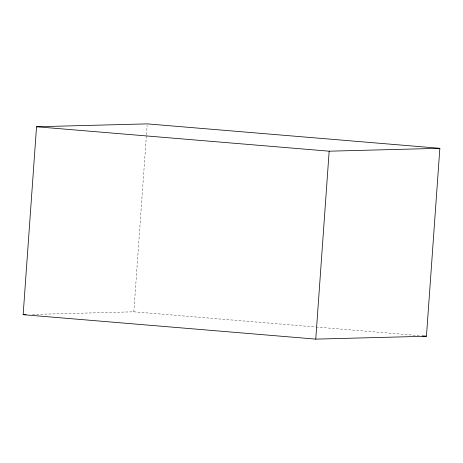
<?xml version="1.0" encoding="UTF-8"?>
<svg xmlns="http://www.w3.org/2000/svg" width="463" height="463" viewBox="0 0 463 463"><rect width="100%" height="100%" fill="white"/><g stroke="black" fill="none" stroke-linecap="round" stroke-linejoin="round"><path stroke-width="0.35" stroke-dasharray="2.31 1.74" d="M32.491 314.446L133.836 311.813L146.412 135.399M146.464 134.681L147.13 125.317M133.836 311.813L315.465 326.976M316.183 327.034L419.97 335.698"/><path stroke-width="0.69" d="M23.15 314.69L36.542 126.758L147.234 123.881L439.85 148.31L426.458 336.242L315.766 339.119L23.15 314.69L26.026 314.614M315.766 339.119L329.164 151.187L439.85 148.31M36.542 126.758L329.164 151.187M422.134 335.883L426.458 336.242"/></g></svg>
